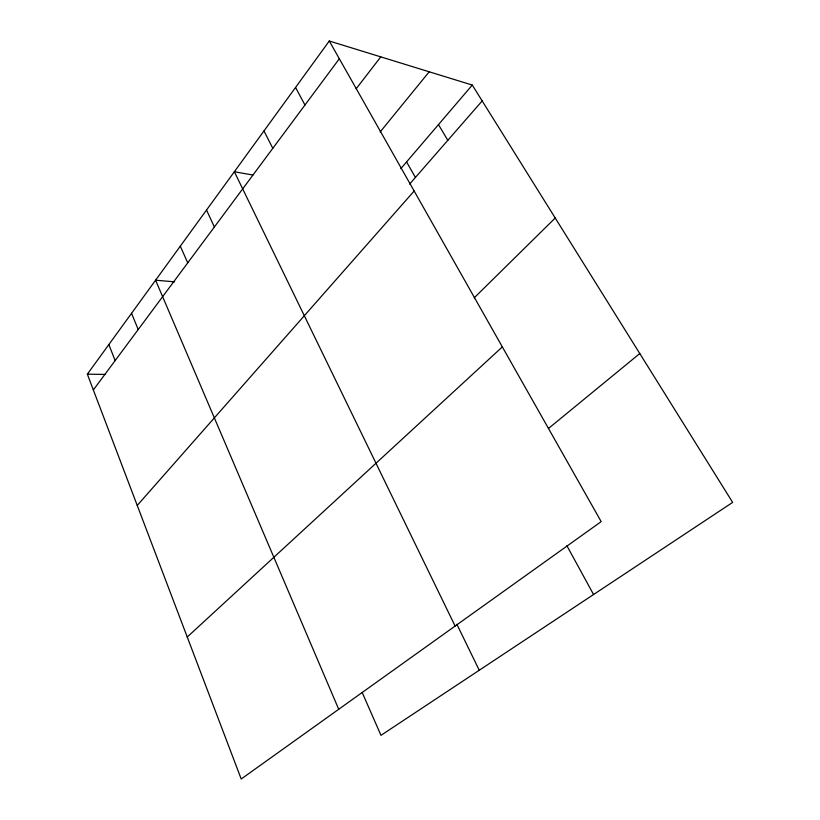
<?xml version="1.0" encoding="UTF-8"?>
<svg xmlns="http://www.w3.org/2000/svg" width="820" height="820" viewBox="0 0 820 820"><rect width="100%" height="100%" fill="white"/><g stroke="black" fill="none" stroke-linecap="round" stroke-linejoin="round"><path stroke-width="1.23" d="M329.281 41L601.183 521.622L241.203 779L87.35 374.176L329.281 41L472.279 85.065L732.649 502.393L380.982 735.345L362.163 692.439M93.347 389.951L339.326 58.753M356.126 88.826L380.777 56.867M380.131 131.989L429.208 71.791M400.867 168.592L472.279 85.065M409.631 184.09L482.17 100.921M137.237 505.438L414.151 191.019M474.216 297.814L555.222 218.007M187.247 637.027L502.342 346.901M548.416 428.522L639.784 353.543M87.35 374.176L105.062 374.422M174.66 281.844L155.595 280.194L338.721 709.279M252.929 175.06L234.356 171.739L455.11 626.07M438.474 124.609L447.822 140.312M406.577 161.929L415.422 177.448M566.897 545.73L593.567 594.52M295.548 87.463L304.958 105.021M263.968 130.954L272.814 148.307M456.873 624.286L479.249 670.247M206.517 210.063L214.379 226.986M180.308 246.154L187.739 262.861M131.548 313.301L138.211 329.548M108.845 344.584L115.148 360.585"/></g></svg>
